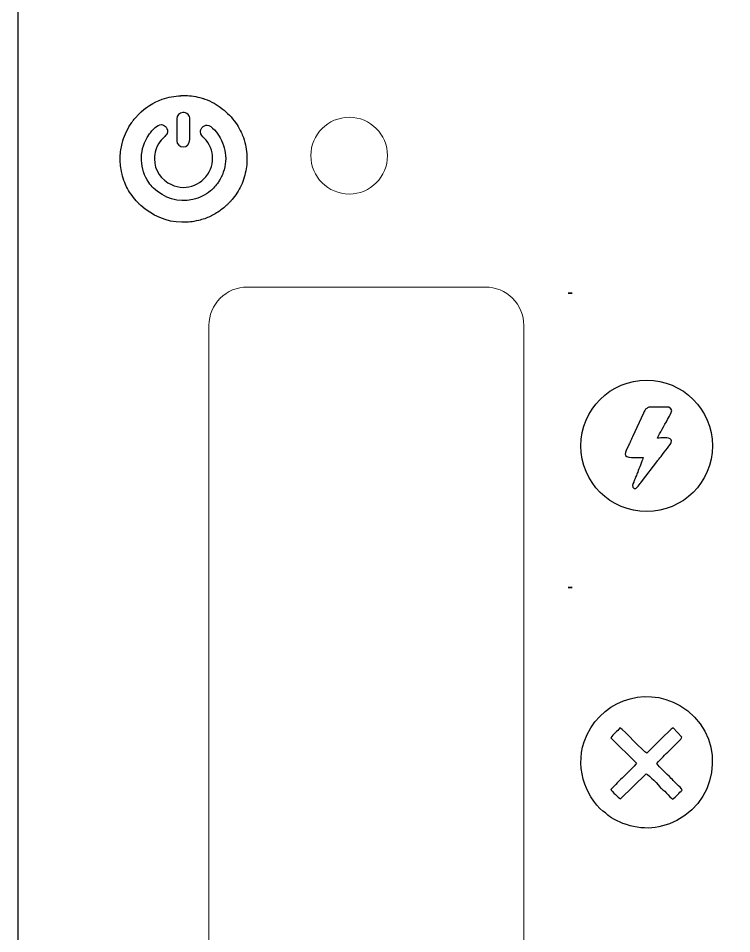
# Model space of a CAD drawing. Header units: millimetres. Extents: x -18 to 18, y -61 to 61.
# Drawn here: x -18.5 to 0.07, y -37.18 to -13.36 of the extents above; entities that cross this region are included whole.
import ezdxf

# ---------------------------------------------------------------- set-up
doc = ezdxf.new("R2010")
doc.units = ezdxf.units.MM
doc.header["$MEASUREMENT"] = 0
doc.header["$XCLIPFRAME"] = 0
doc.layers.add('Layer 1', color=7, linetype='Continuous')
picture_1 = doc.add_image_def('image26.jpg', size_in_pixel=(515, 7))
picture_2 = doc.add_image_def('image27.jpg', size_in_pixel=(515, 7))

msp = doc.modelspace()

# ---------------------------------------------------------------- linework, layer by layer
at = {"layer": 'Layer 1', "color": 2}
msp.add_open_spline([(18.4995, 61.0002), (18.4995, 61.0002), (-18.4996, 61.0002), (-18.4996, 61.0002), (-18.4996, 61.0002), (-18.4996, 61.0002), (-18.4996, -61.0002), (-18.4996, -61.0002), (-18.4996, -61.0002), (-18.4996, -61.0002), (18.4995, -61.0002), (18.4995, -61.0002), (18.4995, -61.0002), (18.4995, -61.0002), (18.4995, 61.0002), (18.4995, 61.0002)], degree=3, knots=[0, 0, 0, 0, 0.2, 0.2, 0.2, 0.2, 0.4, 0.4, 0.4, 0.4, 0.6, 0.6, 0.6, 0.6, 1, 1, 1, 1], dxfattribs=at)
at = {"layer": 'Layer 1', "lineweight": 5}
for points in [[(-18.4996, 59.5009), (-18.4996, 59.5009), (-18.4996, -59.4974), (-18.4996, -59.4974)], [(-6.3356, -20.3534), (-6.3356, -20.3534), (-12.5375, -20.3534), (-12.5375, -20.3534)], [(-13.5396, -21.3518), (-13.5396, -21.3518), (-13.5396, -52.2444), (-13.5396, -52.2444)], [(-5.3376, -52.2444), (-5.3376, -52.2444), (-5.3376, -21.3518), (-5.3376, -21.3518)]]:
    msp.add_open_spline(points, degree=3, dxfattribs=at)
at = {"layer": 'Layer 1'}
for points, knots in [([(-14.2713, -15.3758), (-14.4265, -15.3828), (-14.5853, -15.411), (-14.7511, -15.4675), (-14.7511, -15.4675), (-14.9663, -15.5415), (-15.2063, -15.6932), (-15.3649, -15.8555), (-15.3649, -15.8555), (-15.3649, -15.8555), (-15.4603, -15.9614), (-15.4603, -15.9614), (-15.4603, -15.9614), (-15.4743, -15.979), (-15.4884, -15.9931), (-15.5025, -16.0143), (-15.5025, -16.0143), (-15.5201, -16.039), (-15.5308, -16.046), (-15.5449, -16.0742), (-15.5449, -16.0742), (-15.5589, -16.099), (-15.5696, -16.106), (-15.5837, -16.1307), (-15.5837, -16.1307), (-15.6755, -16.2788), (-15.7601, -16.4447), (-15.7953, -16.6175), (-15.7953, -16.6175), (-15.82, -16.7304), (-15.8448, -16.8398), (-15.8448, -16.9738), (-15.8448, -16.9738), (-15.8448, -17.1819), (-15.8412, -17.2172), (-15.7989, -17.4148), (-15.7989, -17.4148), (-15.7707, -17.5559), (-15.6965, -17.7182), (-15.626, -17.8416), (-15.626, -17.8416), (-15.5625, -17.951), (-15.4496, -18.0992), (-15.3649, -18.1839), (-15.3649, -18.1839), (-15.3437, -18.205), (-15.3332, -18.212), (-15.312, -18.2298), (-15.312, -18.2298), (-15.0263, -18.4943), (-14.6312, -18.6671), (-14.2431, -18.6671), (-14.2431, -18.6671), (-14.0349, -18.6671), (-13.9997, -18.6636), (-13.8021, -18.6212), (-13.8021, -18.6212), (-13.7563, -18.6107), (-13.6963, -18.5931), (-13.6469, -18.5754), (-13.6469, -18.5754), (-13.5552, -18.5436), (-13.4564, -18.4943), (-13.3753, -18.4484), (-13.3753, -18.4484), (-13.28, -18.392), (-13.1636, -18.3108), (-13.086, -18.2332), (-13.086, -18.2332), (-13.0648, -18.2156), (-13.0508, -18.205), (-13.0296, -18.1839), (-13.0296, -18.1839), (-13.0084, -18.1627), (-13.0013, -18.152), (-12.9837, -18.131), (-12.9837, -18.131), (-12.9625, -18.1098), (-12.9555, -18.0992), (-12.9343, -18.078), (-12.9343, -18.078), (-12.892, -18.0251), (-12.8461, -17.9687), (-12.8073, -17.9087), (-12.8073, -17.9087), (-12.7261, -17.7746), (-12.6592, -17.6547), (-12.6168, -17.4995), (-12.6168, -17.4995), (-12.5745, -17.3478), (-12.5497, -17.2067), (-12.5463, -17.0655), (-12.5463, -17.0655), (-12.5463, -17.0655), (-12.5463, -16.9456), (-12.5463, -16.9456), (-12.5463, -16.9456), (-12.5533, -16.7904), (-12.5816, -16.6316), (-12.638, -16.4658), (-12.638, -16.4658), (-12.6556, -16.413), (-12.6768, -16.374), (-12.698, -16.3247), (-12.698, -16.3247), (-12.7227, -16.2647), (-12.7685, -16.1907), (-12.8037, -16.1342), (-12.8037, -16.1342), (-12.8037, -16.1342), (-12.8461, -16.0742), (-12.8461, -16.0742), (-12.8461, -16.0742), (-12.9308, -15.9472), (-13.0684, -15.8062), (-13.1883, -15.7144), (-13.1883, -15.7144), (-13.3259, -15.612), (-13.4741, -15.5204), (-13.6399, -15.4639), (-13.6399, -15.4639), (-13.6681, -15.4534), (-13.6857, -15.4463), (-13.714, -15.4392), (-13.714, -15.4392), (-13.8656, -15.397), (-14.0068, -15.3722), (-14.1479, -15.3687), (-14.1479, -15.3687), (-14.1479, -15.3687), (-14.2713, -15.3687), (-14.2713, -15.3687), (-14.2713, -15.3687), (-14.2713, -15.3687), (-14.2713, -15.3758), (-14.2713, -15.3758)], [0, 0, 0, 0, 0.0285714, 0.0285714, 0.0285714, 0.0285714, 0.0571429, 0.0571429, 0.0571429, 0.0571429, 0.0857143, 0.0857143, 0.0857143, 0.0857143, 0.1142857, 0.1142857, 0.1142857, 0.1142857, 0.1428571, 0.1428571, 0.1428571, 0.1428571, 0.1714286, 0.1714286, 0.1714286, 0.1714286, 0.2, 0.2, 0.2, 0.2, 0.2285714, 0.2285714, 0.2285714, 0.2285714, 0.2571429, 0.2571429, 0.2571429, 0.2571429, 0.2857143, 0.2857143, 0.2857143, 0.2857143, 0.3142857, 0.3142857, 0.3142857, 0.3142857, 0.3428571, 0.3428571, 0.3428571, 0.3428571, 0.3714286, 0.3714286, 0.3714286, 0.3714286, 0.4, 0.4, 0.4, 0.4, 0.4285714, 0.4285714, 0.4285714, 0.4285714, 0.4571429, 0.4571429, 0.4571429, 0.4571429, 0.4857143, 0.4857143, 0.4857143, 0.4857143, 0.5142857, 0.5142857, 0.5142857, 0.5142857, 0.5428571, 0.5428571, 0.5428571, 0.5428571, 0.5714286, 0.5714286, 0.5714286, 0.5714286, 0.6, 0.6, 0.6, 0.6, 0.6285714, 0.6285714, 0.6285714, 0.6285714, 0.6571429, 0.6571429, 0.6571429, 0.6571429, 0.6857143, 0.6857143, 0.6857143, 0.6857143, 0.7142857, 0.7142857, 0.7142857, 0.7142857, 0.7428571, 0.7428571, 0.7428571, 0.7428571, 0.7714286, 0.7714286, 0.7714286, 0.7714286, 0.8, 0.8, 0.8, 0.8, 0.8285714, 0.8285714, 0.8285714, 0.8285714, 0.8571429, 0.8571429, 0.8571429, 0.8571429, 0.8857143, 0.8857143, 0.8857143, 0.8857143, 0.9142857, 0.9142857, 0.9142857, 0.9142857, 0.9428571, 0.9428571, 0.9428571, 0.9428571, 1, 1, 1, 1]), ([(-14.2008, -16.7092), (-14.296, -16.7092), (-14.3736, -16.6316), (-14.3736, -16.547), (-14.3736, -16.547), (-14.3736, -16.547), (-14.3736, -15.979), (-14.3736, -15.979), (-14.3736, -15.979), (-14.3736, -15.8943), (-14.2996, -15.8132), (-14.2184, -15.8132), (-14.2184, -15.8132), (-14.1584, -15.8132), (-14.1232, -15.8167), (-14.0773, -15.866), (-14.0773, -15.866), (-14.0527, -15.8943), (-14.0315, -15.9331), (-14.0315, -15.986), (-14.0315, -15.986), (-14.0315, -15.986), (-14.0315, -16.5187), (-14.0315, -16.5187), (-14.0315, -16.5187), (-14.0349, -16.6316), (-14.1091, -16.7092), (-14.2008, -16.7092)], [0, 0, 0, 0, 0.125, 0.125, 0.125, 0.125, 0.25, 0.25, 0.25, 0.25, 0.375, 0.375, 0.375, 0.375, 0.5, 0.5, 0.5, 0.5, 0.625, 0.625, 0.625, 0.625, 0.75, 0.75, 0.75, 0.75, 1, 1, 1, 1]), ([(-14.9557, -17.0162), (-14.9557, -16.9315), (-14.9416, -16.8574), (-14.9204, -16.7868), (-14.9204, -16.7868), (-14.9099, -16.748), (-14.8993, -16.7234), (-14.8816, -16.688), (-14.8816, -16.688), (-14.8076, -16.5258), (-14.6735, -16.434), (-14.6488, -16.3952), (-14.6488, -16.3952), (-14.6136, -16.3423), (-14.6065, -16.2894), (-14.6312, -16.2259), (-14.6312, -16.2259), (-14.6417, -16.1978), (-14.6524, -16.1942), (-14.67, -16.1766), (-14.67, -16.1766), (-14.8005, -16.046), (-14.9311, -16.1978), (-15.0016, -16.2683), (-15.0016, -16.2683), (-15.0299, -16.2964), (-15.0545, -16.3282), (-15.0792, -16.3635), (-15.0792, -16.3635), (-15.0792, -16.3635), (-15.1463, -16.4623), (-15.1463, -16.4623), (-15.1463, -16.4623), (-15.3579, -16.8292), (-15.3403, -17.2948), (-15.1004, -17.6335), (-15.1004, -17.6335), (-15.0616, -17.6899), (-15.0263, -17.7323), (-14.9769, -17.7782), (-14.9769, -17.7782), (-14.7088, -18.0463), (-14.3348, -18.1627), (-13.9573, -18.078), (-13.9573, -18.078), (-13.7599, -18.0322), (-13.6469, -17.9651), (-13.4952, -17.8487), (-13.4952, -17.8487), (-13.4388, -17.8064), (-13.3436, -17.6935), (-13.2977, -17.6335), (-13.2977, -17.6335), (-13.28, -17.6088), (-13.2624, -17.5771), (-13.2448, -17.5488), (-13.2448, -17.5488), (-13.1601, -17.4078), (-13.1001, -17.2067), (-13.1001, -17.0091), (-13.1001, -17.0091), (-13.1001, -16.808), (-13.1495, -16.6492), (-13.2412, -16.4728), (-13.2412, -16.4728), (-13.2941, -16.3671), (-13.4705, -16.1412), (-13.5835, -16.1412), (-13.5835, -16.1412), (-13.6257, -16.1412), (-13.6857, -16.1695), (-13.7069, -16.1907), (-13.7069, -16.1907), (-13.7316, -16.2154), (-13.7563, -16.2647), (-13.7563, -16.3142), (-13.7563, -16.3142), (-13.7563, -16.3952), (-13.7033, -16.434), (-13.6611, -16.4764), (-13.6611, -16.4764), (-13.3717, -16.7656), (-13.3612, -17.2348), (-13.6681, -17.5418), (-13.6681, -17.5418), (-13.8021, -17.6759), (-14.0103, -17.7711), (-14.2008, -17.7606), (-14.2008, -17.7606), (-14.3277, -17.7535), (-14.4124, -17.7358), (-14.5077, -17.6899), (-14.5077, -17.6899), (-14.7793, -17.57), (-14.9557, -17.3195), (-14.9557, -17.0162)], [0, 0, 0, 0, 0.04, 0.04, 0.04, 0.04, 0.08, 0.08, 0.08, 0.08, 0.12, 0.12, 0.12, 0.12, 0.16, 0.16, 0.16, 0.16, 0.2, 0.2, 0.2, 0.2, 0.24, 0.24, 0.24, 0.24, 0.28, 0.28, 0.28, 0.28, 0.32, 0.32, 0.32, 0.32, 0.36, 0.36, 0.36, 0.36, 0.4, 0.4, 0.4, 0.4, 0.44, 0.44, 0.44, 0.44, 0.48, 0.48, 0.48, 0.48, 0.52, 0.52, 0.52, 0.52, 0.56, 0.56, 0.56, 0.56, 0.6, 0.6, 0.6, 0.6, 0.64, 0.64, 0.64, 0.64, 0.68, 0.68, 0.68, 0.68, 0.72, 0.72, 0.72, 0.72, 0.76, 0.76, 0.76, 0.76, 0.8, 0.8, 0.8, 0.8, 0.84, 0.84, 0.84, 0.84, 0.88, 0.88, 0.88, 0.88, 0.92, 0.92, 0.92, 0.92, 1, 1, 1, 1]), ([(-2.1394, -26.1975), (-1.1944, -26.1975), (-0.4284, -25.4313), (-0.4284, -24.4865), (-0.4284, -24.4865), (-0.4284, -23.5415), (-1.1944, -22.7756), (-2.1394, -22.7756), (-2.1394, -22.7756), (-3.0843, -22.7756), (-3.8503, -23.5415), (-3.8503, -24.4865), (-3.8503, -24.4865), (-3.8503, -25.4313), (-3.0843, -26.1975), (-2.1394, -26.1975)], [0, 0, 0, 0, 0.2, 0.2, 0.2, 0.2, 0.4, 0.4, 0.4, 0.4, 0.6, 0.6, 0.6, 0.6, 1, 1, 1, 1]), ([(-2.4235, -25.5977), (-2.4235, -25.5977), (-2.4634, -25.5977), (-2.4634, -25.5977), (-2.4634, -25.5977), (-2.5306, -25.5473), (-2.5075, -25.4969), (-2.4766, -25.4295), (-2.4766, -25.4295), (-2.4716, -25.4189), (-2.4666, -25.4076), (-2.4615, -25.396), (-2.4615, -25.396), (-2.4506, -25.3681), (-2.4403, -25.3409), (-2.43, -25.3141), (-2.43, -25.3141), (-2.4148, -25.2743), (-2.3999, -25.2352), (-2.3836, -25.1945), (-2.3836, -25.1945), (-2.378, -25.1804), (-2.3687, -25.1575), (-2.3574, -25.1293), (-2.3574, -25.1293), (-2.313, -25.02), (-2.2375, -24.8337), (-2.2331, -24.7917), (-2.2331, -24.7917), (-2.283, -24.7907), (-2.3324, -24.7903), (-2.3818, -24.7899), (-2.3818, -24.7899), (-2.4312, -24.7892), (-2.4806, -24.7889), (-2.5304, -24.7879), (-2.5304, -24.7879), (-2.768, -24.7843), (-2.7079, -24.6668), (-2.6143, -24.4841), (-2.6143, -24.4841), (-2.6094, -24.4741), (-2.6043, -24.4647), (-2.5994, -24.4544), (-2.5994, -24.4544), (-2.5788, -24.4143), (-2.561, -24.3725), (-2.5432, -24.3317), (-2.5432, -24.3317), (-2.5312, -24.3037), (-2.5194, -24.2759), (-2.5068, -24.2495), (-2.5068, -24.2495), (-2.5068, -24.2495), (-2.2204, -23.6353), (-2.2204, -23.6353), (-2.2204, -23.6353), (-2.1907, -23.5697), (-2.1828, -23.5475), (-2.1679, -23.5329), (-2.1679, -23.5329), (-2.1536, -23.5192), (-2.1328, -23.5121), (-2.081, -23.4811), (-2.081, -23.4811), (-2.081, -23.4811), (-1.5626, -23.4811), (-1.5626, -23.4811), (-1.5626, -23.4811), (-1.4595, -23.5485), (-1.4755, -23.5788), (-1.5315, -23.6836), (-1.5315, -23.6836), (-1.5315, -23.6836), (-1.5318, -23.6843), (-1.5318, -23.6843), (-1.5318, -23.6843), (-1.5479, -23.7147), (-1.5842, -23.7803), (-1.627, -23.8576), (-1.627, -23.8576), (-1.7192, -24.0237), (-1.8414, -24.2439), (-1.8562, -24.2851), (-1.8562, -24.2851), (-1.8316, -24.2851), (-1.8036, -24.2837), (-1.7743, -24.2823), (-1.7743, -24.2823), (-1.6306, -24.2759), (-1.4555, -24.2679), (-1.4991, -24.4036), (-1.4991, -24.4036), (-1.5096, -24.4336), (-1.6631, -24.6301), (-1.7654, -24.7611), (-1.7654, -24.7611), (-1.804, -24.8108), (-1.8355, -24.8507), (-1.849, -24.8689), (-1.849, -24.8689), (-1.849, -24.8689), (-2.2748, -25.4243), (-2.2748, -25.4243), (-2.2748, -25.4243), (-2.2851, -25.4373), (-2.2959, -25.4521), (-2.3072, -25.4672), (-2.3072, -25.4672), (-2.3419, -25.5145), (-2.3811, -25.5679), (-2.4235, -25.5977)], [0, 0, 0, 0, 0.0344828, 0.0344828, 0.0344828, 0.0344828, 0.0689655, 0.0689655, 0.0689655, 0.0689655, 0.1034483, 0.1034483, 0.1034483, 0.1034483, 0.137931, 0.137931, 0.137931, 0.137931, 0.1724138, 0.1724138, 0.1724138, 0.1724138, 0.2068966, 0.2068966, 0.2068966, 0.2068966, 0.2413793, 0.2413793, 0.2413793, 0.2413793, 0.2758621, 0.2758621, 0.2758621, 0.2758621, 0.3103448, 0.3103448, 0.3103448, 0.3103448, 0.3448276, 0.3448276, 0.3448276, 0.3448276, 0.3793103, 0.3793103, 0.3793103, 0.3793103, 0.4137931, 0.4137931, 0.4137931, 0.4137931, 0.4482759, 0.4482759, 0.4482759, 0.4482759, 0.4827586, 0.4827586, 0.4827586, 0.4827586, 0.5172414, 0.5172414, 0.5172414, 0.5172414, 0.5517241, 0.5517241, 0.5517241, 0.5517241, 0.5862069, 0.5862069, 0.5862069, 0.5862069, 0.6206897, 0.6206897, 0.6206897, 0.6206897, 0.6551724, 0.6551724, 0.6551724, 0.6551724, 0.6896552, 0.6896552, 0.6896552, 0.6896552, 0.7241379, 0.7241379, 0.7241379, 0.7241379, 0.7586207, 0.7586207, 0.7586207, 0.7586207, 0.7931034, 0.7931034, 0.7931034, 0.7931034, 0.8275862, 0.8275862, 0.8275862, 0.8275862, 0.862069, 0.862069, 0.862069, 0.862069, 0.8965517, 0.8965517, 0.8965517, 0.8965517, 0.9310345, 0.9310345, 0.9310345, 0.9310345, 1, 1, 1, 1]), ([(-1.2719, -31.244), (-2.2216, -30.6929), (-3.4123, -31.1559), (-3.7667, -32.1873), (-3.7667, -32.1873), (-3.8872, -32.5439), (-3.8731, -32.9499), (-3.7526, -33.2893), (-3.7526, -33.2893), (-3.6568, -33.5577), (-3.3982, -33.9603), (-3.2103, -34.0344), (-3.2103, -34.0344), (-3.1643, -34.1159), (-2.9516, -34.2252), (-2.8488, -34.2711), (-2.8488, -34.2711), (-2.3634, -34.4936), (-1.8424, -34.4865), (-1.357, -34.2357), (-1.357, -34.2357), (-0.1698, -33.6248), (-0.099, -31.9259), (-1.2719, -31.244)], [0, 0, 0, 0, 0.1428571, 0.1428571, 0.1428571, 0.1428571, 0.2857143, 0.2857143, 0.2857143, 0.2857143, 0.4285714, 0.4285714, 0.4285714, 0.4285714, 0.5714286, 0.5714286, 0.5714286, 0.5714286, 0.7142857, 0.7142857, 0.7142857, 0.7142857, 1, 1, 1, 1]), ([(-1.7822, -33.3845), (-1.814, -33.3245), (-2.0834, -33.0455), (-2.1507, -33.0208), (-2.1507, -33.0208), (-2.1507, -33.0208), (-2.817, -33.6741), (-2.817, -33.6741), (-2.817, -33.6741), (-2.8772, -33.6459), (-3.0367, -33.4763), (-3.0686, -33.4304), (-3.0686, -33.4304), (-2.9623, -33.3033), (-2.8454, -33.2043), (-2.7355, -33.0879), (-2.7355, -33.0879), (-2.6646, -33.0137), (-2.4448, -32.8229), (-2.4059, -32.7453), (-2.4059, -32.7453), (-2.4059, -32.7453), (-3.0686, -32.0812), (-3.0686, -32.0812), (-3.0686, -32.0812), (-3.0226, -31.9965), (-2.8984, -31.9153), (-2.8383, -31.8232), (-2.8383, -31.8232), (-2.7212, -31.8832), (-2.2323, -32.4451), (-2.1331, -32.4839), (-2.1331, -32.4839), (-2.0408, -32.3953), (-1.5412, -31.8656), (-1.4491, -31.8268), (-1.4491, -31.8268), (-1.4491, -31.8268), (-1.2223, -32.0635), (-1.2223, -32.0635), (-1.2223, -32.0635), (-1.2471, -32.1376), (-1.3322, -32.2015), (-1.3782, -32.2472), (-1.3782, -32.2472), (-1.4384, -32.3072), (-1.4846, -32.3529), (-1.5447, -32.4129), (-1.5447, -32.4129), (-1.6582, -32.5263), (-1.768, -32.6285), (-1.8743, -32.7488), (-1.8743, -32.7488), (-1.8388, -32.8229), (-1.5164, -33.1267), (-1.4703, -33.1655), (-1.4703, -33.1655), (-1.4314, -33.2325), (-1.2648, -33.3528), (-1.2116, -33.4445), (-1.2116, -33.4445), (-1.3038, -33.5151), (-1.364, -33.6177), (-1.4632, -33.6812), (-1.4632, -33.6812), (-1.5342, -33.6283), (-1.7148, -33.4092), (-1.7822, -33.3845)], [0, 0, 0, 0, 0.0555556, 0.0555556, 0.0555556, 0.0555556, 0.1111111, 0.1111111, 0.1111111, 0.1111111, 0.1666667, 0.1666667, 0.1666667, 0.1666667, 0.2222222, 0.2222222, 0.2222222, 0.2222222, 0.2777778, 0.2777778, 0.2777778, 0.2777778, 0.3333333, 0.3333333, 0.3333333, 0.3333333, 0.3888889, 0.3888889, 0.3888889, 0.3888889, 0.4444444, 0.4444444, 0.4444444, 0.4444444, 0.5, 0.5, 0.5, 0.5, 0.5555556, 0.5555556, 0.5555556, 0.5555556, 0.6111111, 0.6111111, 0.6111111, 0.6111111, 0.6666667, 0.6666667, 0.6666667, 0.6666667, 0.7222222, 0.7222222, 0.7222222, 0.7222222, 0.7777778, 0.7777778, 0.7777778, 0.7777778, 0.8333333, 0.8333333, 0.8333333, 0.8333333, 0.8888889, 0.8888889, 0.8888889, 0.8888889, 1, 1, 1, 1])]:
    msp.add_open_spline(points, degree=3, knots=knots, dxfattribs=at)
at = {"layer": 'Layer 1', "color": 7, "lineweight": 5}
msp.add_open_spline([(-8.8864, -16.935), (-8.8864, -16.3811), (-9.3344, -15.9367), (-9.8848, -15.9367), (-9.8848, -15.9367), (-10.4386, -15.9367), (-10.8831, -16.3847), (-10.8831, -16.935), (-10.8831, -16.935), (-10.8831, -17.4854), (-10.4351, -17.9334), (-9.8848, -17.9334), (-9.8848, -17.9334), (-9.3344, -17.9368), (-8.8864, -17.4888), (-8.8864, -16.935)], degree=3, knots=[0, 0, 0, 0, 0.2, 0.2, 0.2, 0.2, 0.4, 0.4, 0.4, 0.4, 0.6, 0.6, 0.6, 0.6, 1, 1, 1, 1], dxfattribs=at)
at = {"layer": 'Layer 1', "lineweight": 5}
for points in [[(-12.5375, -20.3534), (-12.802, -20.3534), (-13.056, -20.4592), (-13.2431, -20.6463), (-13.2431, -20.6463), (-13.43, -20.8332), (-13.5359, -21.0872), (-13.5359, -21.3518)], [(-5.3372, -21.3518), (-5.3372, -21.0872), (-5.4431, -20.8332), (-5.63, -20.6463), (-5.63, -20.6463), (-5.817, -20.4592), (-6.071, -20.3534), (-6.3356, -20.3534)]]:
    msp.add_open_spline(points, degree=3, knots=[0, 0, 0, 0, 0.3333333, 0.3333333, 0.3333333, 0.3333333, 1, 1, 1, 1], dxfattribs=at)

# ---------------------------------------------------------------- pictures from other files: only their frames are drawn
at = {"layer": 'Layer 1'}
image = msp.add_image(picture_2, insert=(-4.1309, -20.8967), size_in_units=(7.1528, 0.0972), dxfattribs=at)
image.set_boundary_path([(-4.131, -20.897), (3.03, -20.791)])
image.dxf.flags = 3
image = msp.add_image(picture_1, insert=(-4.1309, -28.6578), size_in_units=(7.1528, 0.0972), dxfattribs=at)
image.set_boundary_path([(-4.131, -28.658), (3.03, -28.552)])
image.dxf.flags = 3

doc.saveas('drawing.dxf')
